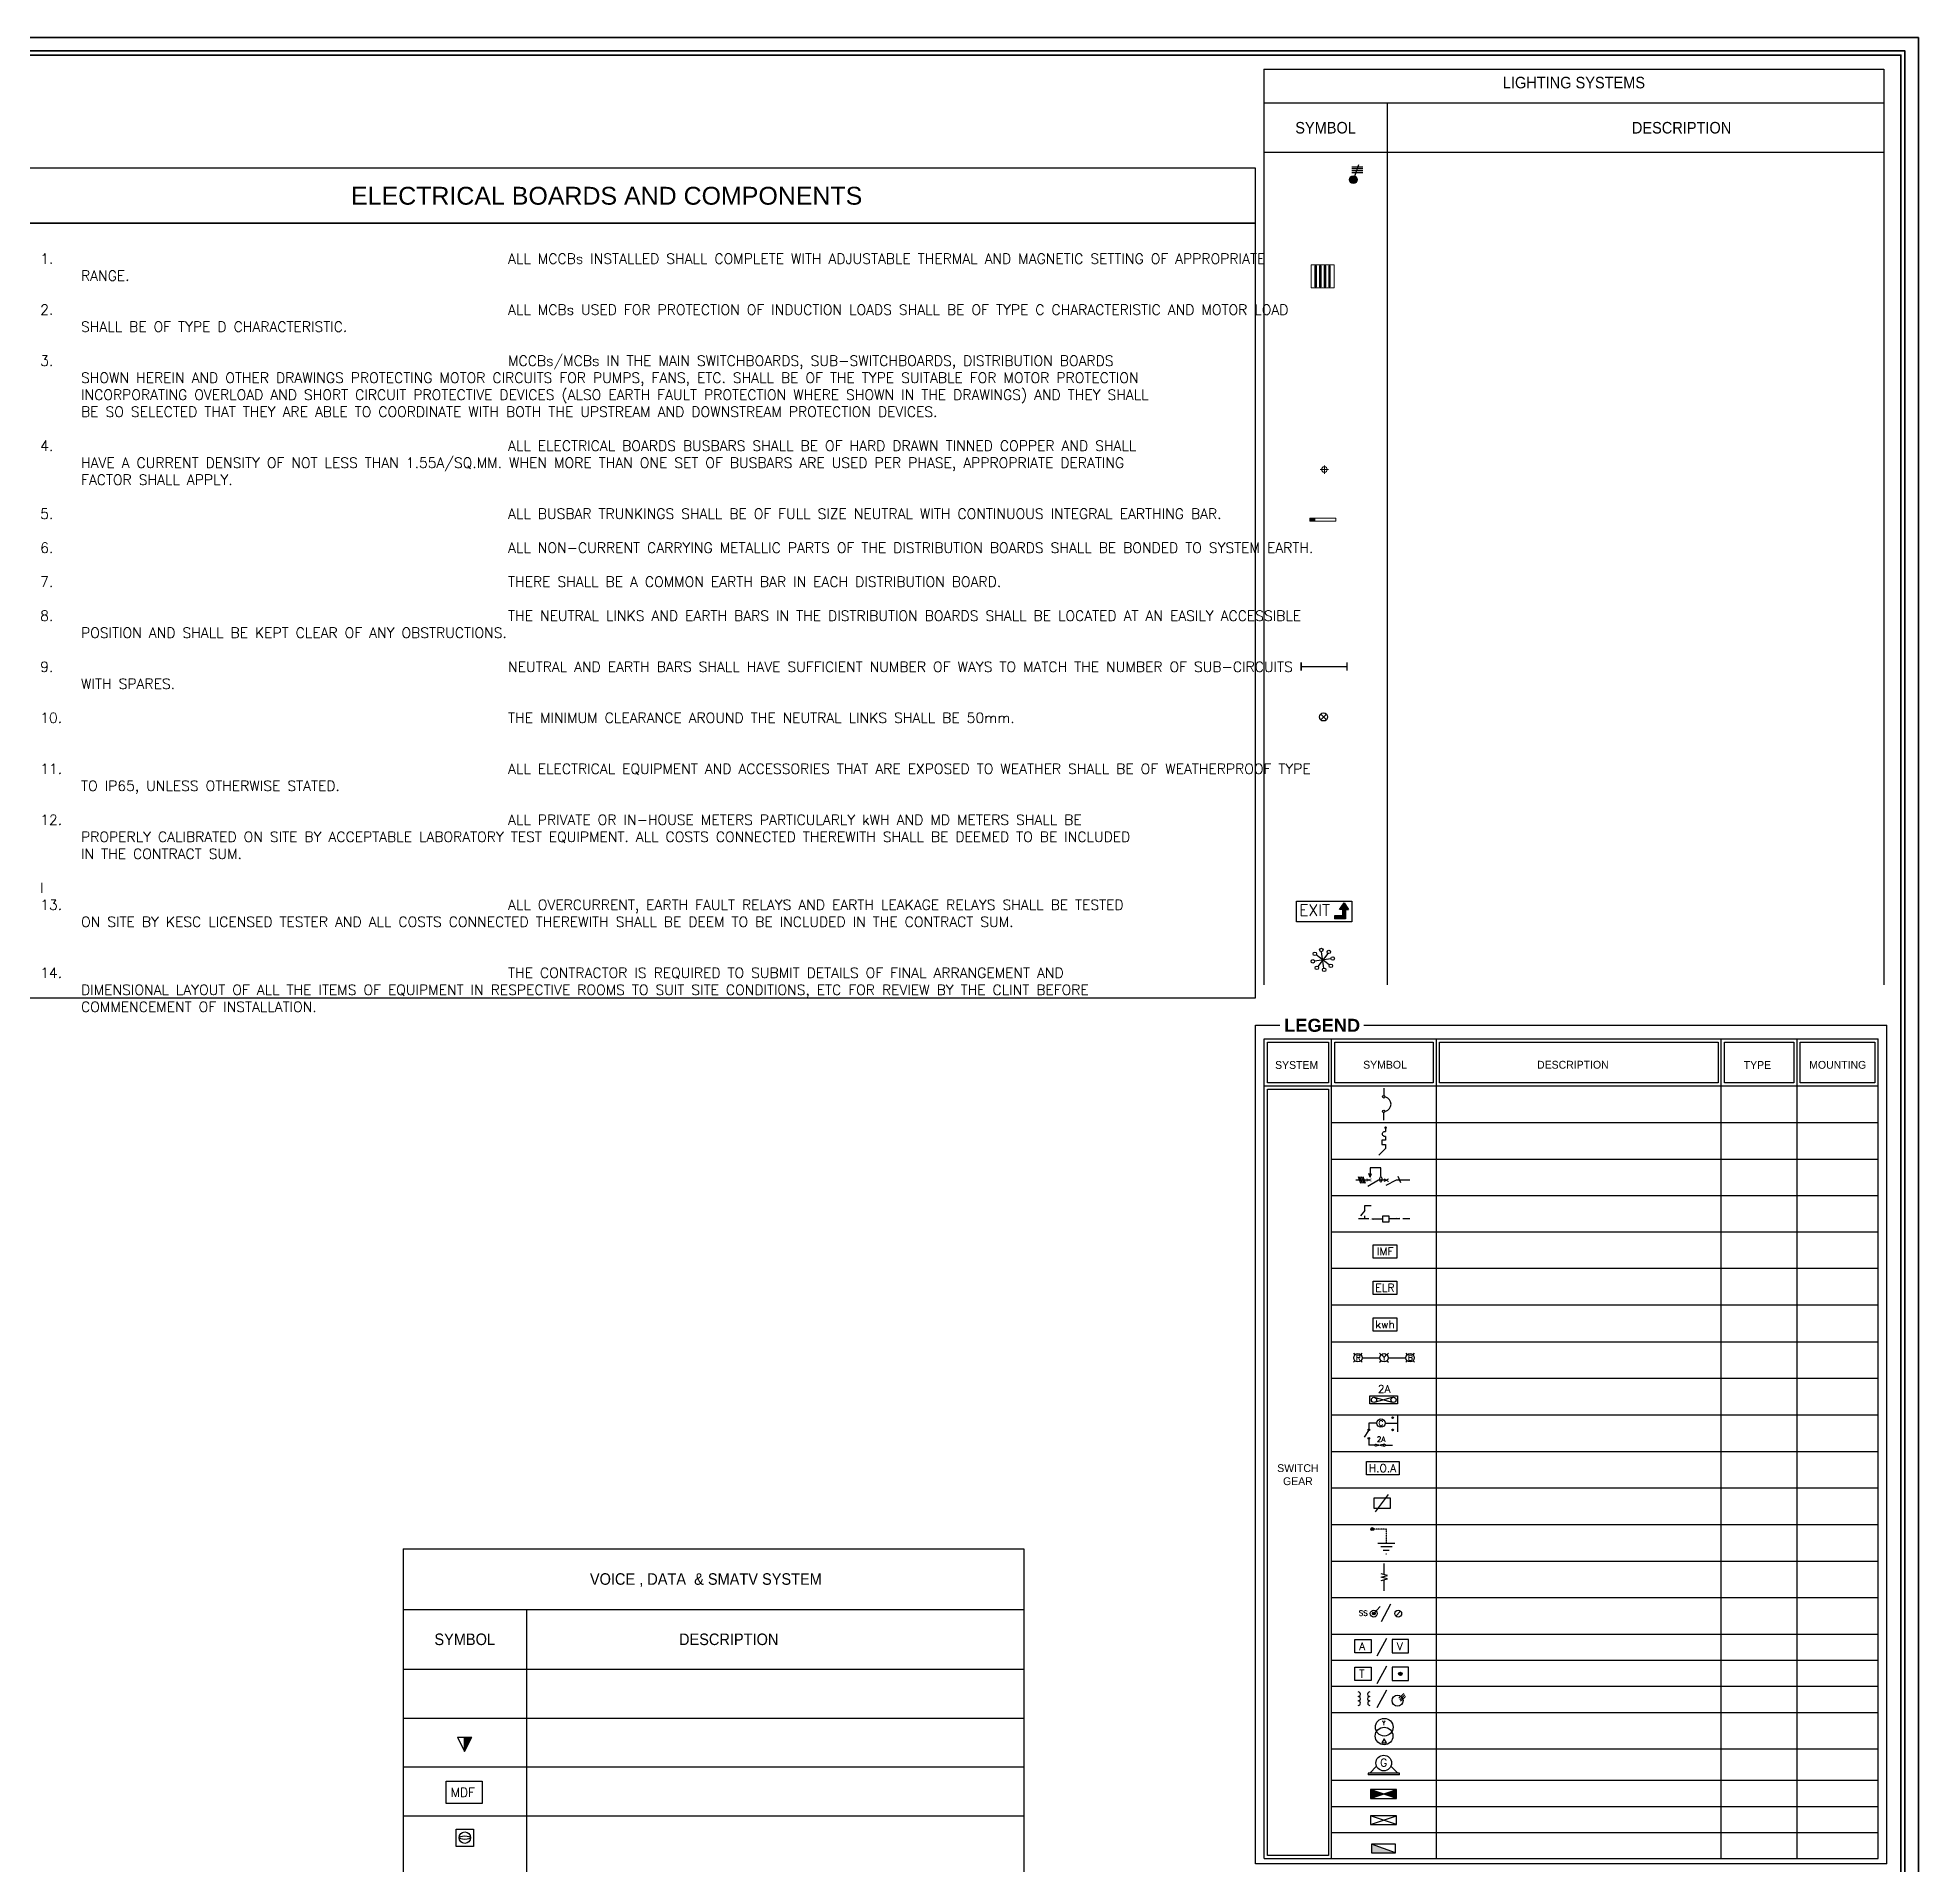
# Model space of a CAD drawing. Header units: centimetres. Extents: x -3207095 to 15275363, y -32656 to 4798027.
# Drawn here: x 671099 to 674049, y 4470317 to 4473183 of the extents above; entities that cross this region are included whole.
import ezdxf

# ---------------------------------------------------------------- set-up
doc = ezdxf.new("R2010")
doc.units = ezdxf.units.CM
doc.linetypes.add('DUZ', pattern=[500, 500])
doc.linetypes.add('HIDDEN', pattern=[0.375, 0.25, -0.125])
doc.layers.get('0').update_dxf_attribs({"color": 1, "linetype": 'DUZ'})
for name, color, linetype in [('BUSBAR', 8, 'Continuous'), ('CKT', 1, 'Continuous'), ('EL-L-LP', 22, 'Continuous'), ('EL-L-LS', 181, 'Continuous'), ('EP-TEXT', 7, 'Continuous'), ('MH-EL-P-PCAB', 162, 'Continuous'), ('MH-EL-TEL', 222, 'Continuous'), ('MH-PANEL', 123, 'Continuous'), ('MH_Text', 123, 'Continuous'), ('SMC-EL-CCTV', 33, 'Continuous'), ('SMC-EL-L-TXT', 123, 'Continuous'), ('SMC-EL-LP LIGHT', 22, 'Continuous'), ('SMC-EL-T', 222, 'Continuous'), ('SMC-EL-T-TXT', 123, 'Continuous'), ('T', 4, 'Continuous'), ('WFP-E-DB', 22, 'Continuous'), ('WFP-E-FA-TXT', 123, 'Continuous'), ('WFP-E-L-SYM', 114, 'Continuous'), ('WFP-E-L-TXT', 7, 'Continuous'), ('WFP-E-P-SYM', 140, 'Continuous')]:
    doc.layers.add(name, color=color, linetype=linetype)
for name, color, linetype, lineweight in [('DUVAR', 7, 'Continuous', 35), ('EL-L-WIR', 124, 'Continuous', 30), ('Ele', 50, 'Continuous', 15), ('iç duvar', 7, 'Continuous', 50), ('Main Bus Bar', 130, 'Continuous', 30), ('Tube Light', 2, 'Continuous', 20), ('X-FLO-BAS-FUR$0$X-FLO-0G-RCP$0$ELECT', 20, 'Continuous', 30), ('Xref', 253, 'Continuous', 13)]:
    doc.layers.add(name, color=color, linetype=linetype, lineweight=lineweight)
doc.layers.get('EL-L-WIR').off()
doc.styles.add('ARIAL', font='TXT.SHX', dxfattribs={"height": 1})
doc.styles.add('ROMANS', font='romans.shx')
doc.styles.add('SMC-2', font='GOTHIC.TTF', dxfattribs={"width": 0.9})
doc.styles.add('style21', font='arialbd.ttf')
doc.styles.add('WFP-1', font='simplex.shx')

# ---------------------------------------------------------------- blocks, each defined once
blk = doc.blocks.new('MIRRLIGHT')
at = {"lineweight": 0}
blk.add_hatch(color=256, dxfattribs=at).paths.add_polyline_path([(0.3, 0), (0.3, 0.075), (0.184, 0.075), (0.184, 0)])
for p, q in [((-0.3, 0.075), (-0.3, 0)), ((-0.3, 0.075), (0.3, 0.075)), ((-0.3, 0), (0.3, 0)), ((0.184, 0.075), (0.184, 0)), ((0.3, 0.075), (0.3, 0))]:
    blk.add_line(p, q, dxfattribs=at)
blk = doc.blocks.new('LS-1WAY-4G')
at = {"layer": 'EL-L-LS'}
blk.add_hatch(color=181, dxfattribs=at).paths.add_polyline_path([(0.092, 0.092, 1), (-0.092, 0.092, 1)])
at = {"layer": 'EL-L-LS', "color": 181}
for p, q in [((0.031, 0.178), (0.132, 0.453)), ((-0.036, 0.4), (0.223, 0.4)), ((-0.036, 0.354), (0.223, 0.354)), ((-0.036, 0.308), (0.223, 0.308)), ((-0.036, 0.263), (0.223, 0.263))]:
    blk.add_line(p, q, dxfattribs=at)
blk.add_circle((0, 0.092), 0.0917, dxfattribs=at)
blk = doc.blocks.new('ARROW 1')
at = {"layer": 'SMC-EL-CCTV', "ltscale": 3}
h = blk.add_hatch(color=256, dxfattribs=at)
h.dxf.hatch_style = 1
h.paths.add_polyline_path([(1194.3, -60.4), (1187.3, -70.5), (1191.9, -70.5), (1196.7, -70.5), (1201.3, -70.5)])
h.paths.add_polyline_path([(1196.7, -70.5), (1191.9, -70.5), (1191.9, -79.9), (1179.7, -79.9), (1179.7, -84.7), (1196.7, -84.7)])
for p, q in [((1191.9, -79.9), (1179.7, -79.9)), ((1179.7, -79.9), (1179.7, -84.7)), ((1196.7, -84.7), (1179.7, -84.7)), ((1187.3, -70.5), (1194.3, -60.4)), ((1191.9, -70.5), (1187.3, -70.5)), ((1191.9, -70.5), (1191.9, -79.9)), ((1191.9, -70.5), (1196.7, -70.5)), ((1194.3, -60.4), (1201.3, -70.5)), ((1196.7, -70.5), (1196.7, -84.7)), ((1196.7, -70.5), (1201.3, -70.5))]:
    blk.add_line(p, q, dxfattribs=at)
blk = doc.blocks.new('EEL 1')
at = {"layer": 'SMC-EL-CCTV', "ltscale": 3}
blk.add_lwpolyline([(1084.7, -60.4), (1142.3, -60.4), (1142.3, -81.9), (1084.7, -81.9)], close=True, dxfattribs=at)
at = {"layer": 'SMC-EL-CCTV', "xscale": 0.680892566144347, "yscale": 0.680892566144347, "zscale": 0.680892566144347}
blk.add_blockref('ARROW 1', (321.1, -21.1), dxfattribs=at)
at = {"layer": 'SMC-EL-L-TXT', "ltscale": 3, "insert": (1087.2, -63.7), "char_height": 12, "attachment_point": 1, "style": 'style21'}
blk.add_mtext_dynamic_manual_height_columns('{\\Fsimplex|c0;EXIT}', width=30.543, gutter_width=30, heights=[0], dxfattribs=at)
blk = doc.blocks.new('LPP')
for p, q in [((-0.078, 0.078), (0.078, -0.078)), ((0.078, 0.078), (-0.078, -0.078))]:
    blk.add_line(p, q)
blk.add_circle((0, 0), 0.11)
blk = doc.blocks.new('t4')
at = {"layer": 'Tube Light'}
for p, q in [((-8, 11.1), (-8, -11.1)), ((-8, 11.1), (-6.4, 11.1)), ((-7.7, 11.1), (-7.7, -11.1)), ((-7.7, 11.1), (-6.7, 11.1)), ((-7.4, 11.1), (-7.4, 12)), ((-7, 11.1), (-7, 12)), ((-6.7, 11.1), (-6.7, -11.1)), ((-6.4, 11.1), (-6.4, -11.1)), ((-3.2, 11.1), (-3.2, -11.1)), ((-3.2, 11.1), (-1.6, 11.1)), ((-2.9, 11.1), (-2.9, -11.1)), ((-2.9, 11.1), (-1.9, 11.1)), ((-2.6, 11.1), (-2.6, 12)), ((-2.2, 11.1), (-2.2, 12)), ((-1.9, 11.1), (-1.9, -11.1)), ((-1.6, 11.1), (-1.6, -11.1)), ((1.6, 11.1), (1.6, -11.1)), ((1.6, 11.1), (3.2, 11.1)), ((1.9, 11.1), (1.9, -11.1)), ((1.9, 11.1), (2.9, 11.1)), ((2.2, 11.1), (2.2, 12)), ((2.6, 11.1), (2.6, 12)), ((2.9, 11.1), (2.9, -11.1)), ((3.2, 11.1), (3.2, -11.1)), ((6.4, 11.1), (6.4, -11.1)), ((6.4, 11.1), (8, 11.1)), ((6.7, 11.1), (6.7, -11.1)), ((6.7, 11.1), (7.7, 11.1)), ((7, 11.1), (7, 12)), ((7.4, 11.1), (7.4, 12)), ((7.7, 11.1), (7.7, -11.1)), ((8, 11.1), (8, -11.1)), ((-8, -11.1), (-6.4, -11.1)), ((-7.4, -11.1), (-7.4, -12)), ((-7, -11.1), (-7, -12)), ((-3.2, -11.1), (-1.6, -11.1)), ((-2.6, -11.1), (-2.6, -12)), ((-2.2, -11.1), (-2.2, -12)), ((1.6, -11.1), (3.2, -11.1)), ((2.2, -11.1), (2.2, -12)), ((2.6, -11.1), (2.6, -12)), ((6.4, -11.1), (8, -11.1)), ((7, -11.1), (7, -12)), ((7.4, -11.1), (7.4, -12))]:
    blk.add_line(p, q, dxfattribs=at)
blk.add_lwpolyline([(-12, -12), (12, -12), (12, 12), (-12, 12)], close=True, dxfattribs=at)
blk = doc.blocks.new('afafda')
at = {"layer": 'Ele', "lineweight": 0}
for p, q in [((-224.5, 61152.5), (-230.5, 61152.5)), ((-227.5, 61149.5), (-227.5, 61155.5))]:
    blk.add_line(p, q, dxfattribs=at)
blk.add_circle((-227.5, 61152.5), 2, dxfattribs=at)
blk = doc.blocks.new('TCS136')
at = {"layer": 'Tube Light', "const_width": 1.5}
for points in [[(-24, 4.4), (-24, -4.4)], [(-24, 0), (24, 0)], [(24, 4.4), (24, -4.4)]]:
    blk.add_lwpolyline(points, dxfattribs=at)
blk = doc.blocks.new('X-FLO-BAS-FUR$0$X-FLO-0G-RCP$0$Schendlier')
for p, q in [((-4.5, 0), (4.5, 0)), ((-3.2, -3.2), (3.2, 3.2)), ((-3.2, 3.2), (3.2, -3.2)), ((0, -4.5), (0, 4.5))]:
    blk.add_line(p, q)
for centre in [(-5.5, 0), (-3.9, 3.9), (0, 5.5), (3.9, 3.9), (5.5, 0), (-3.9, -3.9), (0, -5.5), (3.9, -3.9)]:
    blk.add_circle(centre, 0.959)
blk = doc.blocks.new('A$Caa47e0ae')
at = {"layer": 'X-FLO-BAS-FUR$0$X-FLO-0G-RCP$0$ELECT', "xscale": 1.899121228321747, "yscale": 1.899121228321747, "zscale": 1.899121228321747, "rotation": 143.0224979171826}
blk.add_blockref('X-FLO-BAS-FUR$0$X-FLO-0G-RCP$0$Schendlier', (0, 0), dxfattribs=at)
blk = doc.blocks.new('EARTH PIT')
at = {"layer": 'Main Bus Bar'}
blk.add_hatch(color=256, dxfattribs=at).paths.add_polyline_path([(60, 0, 1), (-60, 0, 1)])
at = {"layer": 'Main Bus Bar', "linetype": 'HIDDEN', "ltscale": 15}
for p, q in [((600, 0), (50, 0)), ((600, -600), (600, 0))]:
    blk.add_line(p, q, dxfattribs=at)
at = {"layer": 'Main Bus Bar'}
for p, q in [((240, -600), (960, -600)), ((356, -750), (844, -750)), ((462, -900), (719, -900)), ((578, -1050), (603, -1050))]:
    blk.add_line(p, q, dxfattribs=at)
blk.add_circle((0, 0), 60.5, dxfattribs=at)
blk = doc.blocks.new('MCCB')
at = {"layer": 'BUSBAR', "color": 114}
for p, q in [((0, 154.6875), (-51.5625, 206.25)), ((0, 126.5625), (0, 154.6875)), ((-28.125, 121.875), (-28.125, 126.5625)), ((-28.125, 126.5625), (0, 126.5625)), ((-28.125, 93.75), (-28.125, 121.875)), ((0, 93.75), (-28.125, 93.75)), ((0, 84.375), (0, 93.75)), ((0, 65.625), (0, 84.375)), ((0, 65.625), (0, 70.3125)), ((0, 0), (0, 28.125))]:
    blk.add_line(p, q, dxfattribs=at)
at = {"layer": 'BUSBAR', "color": 114, "const_width": 9.375}
blk.add_lwpolyline([(-4.6875, 0, 1), (4.6875, 0, 1)], format="xyb", close=True, dxfattribs=at)
at = {"layer": 'BUSBAR', "color": 114}
blk.add_arc((-4.21875, 46.875), 19.21875, 77.319616506, 282.680383486, dxfattribs=at)
blk = doc.blocks.new('GUEST ROOM$0$LAN1')
blk.add_hatch(color=54).paths.add_polyline_path([(0.117, 0.234), (0, 0.234), (0, 0)])
for p, q in [((-0.117, 0.234), (0, 0)), ((-0.117, 0.234), (0.117, 0.234)), ((0, 0), (0, 0.234)), ((0, 0), (0.117, 0.234))]:
    blk.add_line(p, q)
blk = doc.blocks.new('MDF')
at = {"color": 91}
blk.add_lwpolyline([(-0.338, 0.423), (0.338, 0.423), (0.338, 0), (-0.338, 0)], close=True, dxfattribs=at)
at = {"layer": 'SMC-EL-T-TXT', "style": 'ROMANS'}
blk.add_text('MDF', height=0.1688, dxfattribs=at).set_placement((-0.254, 0.129))
blk = doc.blocks.new('DOME CAMERA')
blk.add_lwpolyline([(-0.213, 0.213), (0.213, 0.213), (0.213, -0.213), (-0.213, -0.213)], close=True)
blk.add_circle((0, 0), 0.14)
blk.add_ellipse((0, 0), major_axis=(0.14, 0), ratio=0.304314)

msp = doc.modelspace()

# ---------------------------------------------------------------- hatches: boundary and pattern name
at = {"layer": 'WFP-E-DB'}
for points in [[(673210.08, 4470427.49), (673189.62, 4470434.4), (673189.62, 4470420.57)], [(673230.53, 4470434.4), (673210.08, 4470427.49), (673230.53, 4470420.57)], [(673191.4, 4470348.98), (673191.4, 4470335.16), (673228.75, 4470335.16)]]:
    msp.add_hatch(color=256, dxfattribs=at).paths.add_polyline_path(points)
at = {"layer": 'WFP-E-L-SYM'}
msp.add_hatch(color=256, dxfattribs=at).paths.add_polyline_path([(673196.94, 4470710.62, 1), (673192.56, 4470710.62, 1)])
at = {"layer": 'WFP-E-P-SYM'}
msp.add_hatch(color=256, dxfattribs=at).paths.add_polyline_path([(673239.12, 4470615.94, 1), (673233.77, 4470615.94, 1)])

# ---------------------------------------------------------------- linework, layer by layer
at = {"layer": 'CKT', "linetype": 'Continuous'}
for p, q in [((673188.97, 4471395.37, -30.67), (673186.77, 4471401.08, -253.99)), ((673205.74, 4471409.91, -63.28), (673188.97, 4471409.91, -30.67)), ((673188.97, 4471409.91, -30.67), (673188.97, 4471395.37, -30.67)), ((673188.97, 4471395.37, -30.67), (673191.18, 4471401.08, -253.99)), ((673205.74, 4471396.01, -63.28), (673205.74, 4471409.91, -63.28)), ((673170.17, 4471396.09, -21.24), (673174.1, 4471385.96, -21.24)), ((673172.57, 4471396.09, -21.24), (673176.5, 4471385.96, -21.24)), ((673174.96, 4471396.09, -21.24), (673178.9, 4471385.96, -21.24)), ((673177.36, 4471396.09, -21.24), (673181.29, 4471385.96, -21.24)), ((673232.54, 4471396.71, -0.14), (673236.47, 4471386.57, -0.14))]:
    msp.add_line(p, q, dxfattribs=at)
msp.add_ellipse((673205.74, 4471391.71, -63.28), major_axis=(0, 4.29), ratio=0.3845618, dxfattribs=at)
at = {"layer": 'DUVAR'}
for points in [[(666848.98, 4473182.78), (674048.98, 4473182.78), (674048.98, 4468382.78), (666848.98, 4468382.78)], [(666869.98, 4473161.78), (674027.98, 4473161.78), (674027.98, 4468403.78), (666869.98, 4468403.78)], [(666876.28, 4473155.48), (674021.68, 4473155.48), (674021.68, 4468410.08), (666876.28, 4468410.08)]]:
    msp.add_lwpolyline(points, close=True, dxfattribs=at)
at = {"layer": 'iç duvar', "color": 7, "lineweight": 18}
msp.add_line((674048.98, 4473182.78), (674048.98, 4468382.78), dxfattribs=at)
at = {"layer": 'MH-PANEL'}
for p, q in [((673022.5, 4473133.2), (673022.5, 4471697.12)), ((673022.5, 4473133.2), (673994.94, 4473133.2)), ((673994.94, 4473133.2), (673994.94, 4471697.12)), ((673994.94, 4473079.69), (673022.5, 4473079.69)), ((673215.79, 4473079.69), (673215.79, 4471697.12)), ((673022.5, 4473002.88), (673994.94, 4473002.88)), ((673009.16, 4470317.97), (673009.16, 4471633.76)), ((673009.16, 4471633.76), (673047.35, 4471633.76)), ((673022.89, 4471612.05), (673985.69, 4471612.05)), ((673022.89, 4470326.22), (673022.89, 4471612.05)), ((673128.52, 4470326.22), (673128.52, 4471612.05)), ((673178.97, 4471633.76), (673999.42, 4471633.76)), ((673293.07, 4470326.22), (673293.07, 4471612.05)), ((673739.84, 4470326.22), (673739.84, 4471612.05)), ((673858.71, 4470326.22), (673858.71, 4471612.05)), ((673985.69, 4470326.22), (673985.69, 4471612.05)), ((673999.42, 4470317.97), (673999.42, 4471633.76)), ((673022.89, 4471538.34), (673985.69, 4471538.34)), ((671672.27, 4470811.97), (671672.27, 4470162.72)), ((671672.27, 4470811.97), (672645.76, 4470811.97)), ((672645.76, 4470811.97), (672645.76, 4470162.72)), ((672645.76, 4470716.65), (671672.27, 4470716.65)), ((671865.56, 4470716.65), (671865.56, 4470162.72)), ((671672.27, 4470623.57), (672645.76, 4470623.57)), ((671672.27, 4470546.76), (672645.76, 4470546.76)), ((671672.27, 4470469.95), (672645.76, 4470469.95)), ((671672.27, 4470393.15), (672645.76, 4470393.15)), ((673999.42, 4470317.97), (673009.16, 4470317.97))]:
    msp.add_line(p, q, dxfattribs=at)
for points in [[(673027.88, 4471607.05), (673123.52, 4471607.05), (673123.52, 4471543.33), (673027.88, 4471543.33)], [(673133.51, 4471607.05), (673288.08, 4471607.05), (673288.08, 4471543.33), (673133.51, 4471543.33)], [(673298.07, 4471607.05), (673734.84, 4471607.05), (673734.84, 4471543.33), (673298.07, 4471543.33)], [(673744.83, 4471607.05), (673853.71, 4471607.05), (673853.71, 4471543.33), (673744.83, 4471543.33)], [(673863.7, 4471607.05), (673980.69, 4471607.05), (673980.69, 4471543.33), (673863.7, 4471543.33)], [(673123.52, 4470331.21), (673027.88, 4470331.21), (673027.88, 4471533.34), (673123.52, 4471533.34)]]:
    msp.add_lwpolyline(points, close=True, dxfattribs=at)
for points in [[(673128.52, 4471481.01), (673985.69, 4471481.01)], [(673128.52, 4471423.68), (673985.69, 4471423.68)], [(673128.52, 4471366.35), (673985.69, 4471366.35)], [(673985.69, 4471309.02), (673128.52, 4471309.02)], [(673985.69, 4471251.69), (673128.52, 4471251.69)], [(673985.69, 4471194.36), (673128.52, 4471194.36)], [(673128.52, 4471137.03), (673985.69, 4471137.03)], [(673128.52, 4471079.7), (673985.69, 4471079.7)], [(673128.52, 4471022.37), (673985.69, 4471022.37)], [(673128.52, 4470965.04), (673985.69, 4470965.04)], [(673128.52, 4470907.71), (673985.69, 4470907.71)], [(673128.52, 4470850.38), (673985.69, 4470850.38)], [(673128.52, 4470793.05), (673985.69, 4470793.05)], [(673128.52, 4470735.72), (673985.69, 4470735.72)], [(673128.52, 4470678.39), (673985.69, 4470678.39)], [(673128.52, 4470637.44), (673985.69, 4470637.44)], [(673128.52, 4470596.49), (673985.69, 4470596.49)], [(673128.52, 4470555.54), (673985.69, 4470555.54)], [(673128.52, 4470498.21), (673985.69, 4470498.21)], [(673128.52, 4470449.07), (673985.69, 4470449.07)], [(673128.52, 4470408.12), (673985.69, 4470408.12)], [(673128.52, 4470367.17), (673985.69, 4470367.17)], [(673022.89, 4470326.22), (673985.69, 4470326.22)]]:
    msp.add_lwpolyline(points, dxfattribs=at)
at = {"layer": 'MH_Text', "color": 34}
for points in [[(673008.73, 4472891.68), (671057.21, 4472891.68), (671057.21, 4472978.53), (673008.73, 4472978.53)], [(671057.21, 4472891.68), (673008.73, 4472891.68), (673008.73, 4471676.2), (671057.21, 4471676.2)]]:
    msp.add_lwpolyline(points, close=True, dxfattribs=at)
at = {"layer": 'T'}
for p, q in [((673162.89, 4471118.88), (673165.21, 4471116.56)), ((673162.89, 4471104.98), (673165.21, 4471107.3)), ((673174.48, 4471116.56), (673176.79, 4471118.88)), ((673174.48, 4471107.3), (673176.79, 4471104.98)), ((673176.4, 4471111.93), (673204.24, 4471111.93)), ((673203.84, 4471118.88), (673206.16, 4471116.56)), ((673203.84, 4471104.98), (673206.16, 4471107.3)), ((673215.43, 4471116.56), (673217.74, 4471118.88)), ((673215.43, 4471107.3), (673217.74, 4471104.98)), ((673217.35, 4471111.93), (673245.19, 4471111.93)), ((673244.79, 4471118.88), (673247.11, 4471116.56)), ((673244.79, 4471104.98), (673247.11, 4471107.3)), ((673256.38, 4471116.56), (673258.69, 4471118.88)), ((673256.38, 4471107.3), (673258.69, 4471104.98)), ((673196.98, 4471049.46), (673223.82, 4471042.3)), ((673223.82, 4471049.46), (673196.98, 4471042.3)), ((673197.95, 4470976.38), (673211.51, 4470973.36)), ((673211.51, 4470976.38), (673197.95, 4470973.36))]:
    msp.add_line(p, q, dxfattribs=at)
msp.add_lwpolyline([(673188.76, 4471052.19), (673232.05, 4471052.19), (673232.05, 4471039.57), (673188.76, 4471039.57)], close=True, dxfattribs=at)
for centre, radius in [((673169.84, 4471111.93), 6.55), ((673210.79, 4471111.93), 6.55), ((673251.74, 4471111.93), 6.55), ((673195.07, 4471045.88), 4.06), ((673225.73, 4471045.88), 4.06), ((673206.08, 4471009.4), 6.55), ((673197.95, 4470974.87), 1.51), ((673211.51, 4470974.87), 1.51)]:
    msp.add_circle(centre, radius, dxfattribs=at)
at = {"layer": 'WFP-E-DB'}
for p, q in [((673189.62, 4470420.57), (673230.53, 4470434.4)), ((673230.53, 4470420.57), (673189.62, 4470434.4)), ((673189.62, 4470379.62), (673230.53, 4470393.45)), ((673230.53, 4470379.62), (673189.62, 4470393.45)), ((673228.75, 4470335.16), (673191.4, 4470348.98))]:
    msp.add_line(p, q, dxfattribs=at)
for points in [[(673230.53, 4470434.4), (673189.62, 4470434.4), (673189.62, 4470420.57), (673230.53, 4470420.57)], [(673230.53, 4470393.45), (673189.62, 4470393.45), (673189.62, 4470379.62), (673230.53, 4470379.62)], [(673228.75, 4470348.98), (673191.4, 4470348.98), (673191.4, 4470335.16), (673228.75, 4470335.16)]]:
    msp.add_lwpolyline(points, close=True, dxfattribs=at)
at = {"layer": 'WFP-E-L-SYM'}
for p, q in [((673210.4, 4471534.94), (673210.4, 4471523.15)), ((673210.4, 4471484.73), (673210.4, 4471496.52)), ((673166.87, 4471391.02, 0.24), (673185.08, 4471391.02, 0.24)), ((673185.61, 4471381.2, -64.99), (673201.91, 4471391.1, -64.99)), ((673201.91, 4471391.1, -64.99), (673212.59, 4471391.1, -64.99)), ((673213.93, 4471382.39), (673230.23, 4471391.1)), ((673230.23, 4471391.1), (673251.49, 4471391.1)), ((673180.74, 4471343), (673173.93, 4471334.28)), ((673180.74, 4471343), (673180.74, 4471350.77)), ((673180.74, 4471350.77), (673190.45, 4471350.77)), ((673187.22, 4471329.58), (673170.64, 4471329.58)), ((673180.74, 4471329.58), (673180.74, 4471334.28)), ((673191.93, 4471329.58), (673209.03, 4471329.58)), ((673235.55, 4471329.58), (673218.46, 4471329.58)), ((673251.09, 4471329.58), (673240.26, 4471329.58)), ((673231.76, 4471020.79), (673231.76, 4470995.78)), ((673186.36, 4470997.85), (673179.6, 4470987.11)), ((673199.53, 4471009.4), (673186.99, 4471009.4)), ((673186.99, 4471009.4), (673186.99, 4471000.02)), ((673212.64, 4471009.4), (673231.76, 4471009.4)), ((673186.99, 4470984.25), (673186.99, 4470974.87)), ((673196.44, 4470974.87), (673186.99, 4470974.87)), ((673213.02, 4470974.87), (673224.34, 4470974.87)), ((673217.38, 4470897.38), (673196.72, 4470870.43)), ((673210.81, 4470771.76), (673210.81, 4470789.16)), ((673216.28, 4470770.3), (673206.48, 4470772.93)), ((673206.48, 4470767.67), (673216.28, 4470770.3)), ((673216.28, 4470765.05), (673206.48, 4470767.67)), ((673206.48, 4470762.42), (673216.28, 4470765.05)), ((673210.81, 4470746.19), (673210.81, 4470763.58)), ((673194.75, 4470710.62), (673204.87, 4470721.81)), ((673229.25, 4470706.79), (673236.9, 4470714.45)), ((673234.27, 4470577.76), (673242.16, 4470585.27)), ((673235.38, 4470575.37), (673243.27, 4470582.88)), ((673236.49, 4470572.97), (673244.38, 4470580.48))]:
    msp.add_line(p, q, dxfattribs=at)
at = {"layer": 'WFP-E-L-SYM', "const_width": 0.0133}
for points in [[(673197.96, 4471334.44), (673187.22, 4471329.58), (673197.96, 4471324.71)], [(673202.67, 4471334.44), (673191.93, 4471329.58), (673202.67, 4471324.71)], [(673224.81, 4471334.44), (673235.55, 4471329.58), (673224.81, 4471324.71)], [(673229.52, 4471334.44), (673240.26, 4471329.58), (673229.52, 4471324.71)]]:
    msp.add_lwpolyline(points, dxfattribs=at)
at = {"layer": 'WFP-E-L-SYM'}
for points in [[(673218.46, 4471334.44), (673218.46, 4471324.71), (673209.03, 4471324.71), (673209.03, 4471334.44)], [(673195.21, 4470892.27), (673220.4, 4470892.27), (673220.4, 4470875.34), (673195.21, 4470875.34)]]:
    msp.add_lwpolyline(points, close=True, dxfattribs=at)
for centre, radius in [((673210.4, 4471521.25), 1.9), ((673210.4, 4471498.42), 1.9), ((673224.23, 4471017.81), 1.24), ((673186.99, 4470998.84), 1.18), ((673186.99, 4470985.43), 1.18), ((673224.23, 4470998.76), 1.24), ((673194.75, 4470710.62), 5.41), ((673194.75, 4470710.62), 2.19), ((673233.07, 4470710.62), 5.41), ((673232, 4470574.04), 8.6)]:
    msp.add_circle(centre, radius, dxfattribs=at)
for centre, radius, start, end in [((673210.4, 4471509.83), 11.41, 285.46601, 74.53399), ((673170.32, 4470584.11), 3.53, 268.98904, 91.01096), ((673170.27, 4470577.06), 3.53, 269.74727, 90.25273), ((673170.26, 4470570), 3.53, 270, 90), ((673188.65, 4470584.11), 3.53, 88.98904, 271.01096), ((673188.7, 4470577.06), 3.53, 89.74727, 270.25273), ((673188.72, 4470570), 3.53, 90, 270)]:
    msp.add_arc(centre, radius, start, end, dxfattribs=at)
at = {"layer": 'WFP-E-P-SYM'}
for p, q in [((673221.08, 4470725.42), (673206.12, 4470697.71)), ((673214.72, 4470671.42), (673199.77, 4470643.71)), ((673214.72, 4470628.12), (673199.77, 4470600.41)), ((673214.72, 4470590.3), (673199.77, 4470562.59)), ((673234.95, 4470460.22), (673185.86, 4470460.22)), ((673185.86, 4470460.22), (673185.86, 4470457.77)), ((673234.95, 4470457.77), (673185.86, 4470457.77)), ((673188.31, 4470460.22), (673199.17, 4470471.24)), ((673232.49, 4470460.22), (673221.64, 4470471.24)), ((673234.95, 4470457.77), (673234.95, 4470460.22))]:
    msp.add_line(p, q, dxfattribs=at)
for points in [[(673193.58, 4471289.19), (673230.87, 4471289.19), (673230.87, 4471268.29), (673193.58, 4471268.29)], [(673193.58, 4471231.86), (673230.87, 4471231.86), (673230.87, 4471210.96), (673193.58, 4471210.96)], [(673193.58, 4471174.53), (673230.87, 4471174.53), (673230.87, 4471153.63), (673193.58, 4471153.63)], [(673183.34, 4470948.97), (673234.6, 4470948.97), (673234.6, 4470928.07), (673183.34, 4470928.07)], [(673165.23, 4470669.7), (673190.86, 4470669.7), (673190.86, 4470648.79), (673165.23, 4470648.79)], [(673249.26, 4470669.7), (673223.64, 4470669.7), (673223.64, 4470648.79), (673249.26, 4470648.79)], [(673165.23, 4470626.4), (673190.86, 4470626.4), (673190.86, 4470605.49), (673165.23, 4470605.49)], [(673249.26, 4470626.4), (673223.64, 4470626.4), (673223.64, 4470605.49), (673249.26, 4470605.49)], [(673211, 4470514), (673207.29, 4470507.59), (673214.7, 4470507.59)]]:
    msp.add_lwpolyline(points, close=True, dxfattribs=at)
for centre, radius in [((673236.45, 4470615.94), 2.68), ((673211.2, 4470532.39), 13.85), ((673211, 4470518.55), 13.85), ((673210.4, 4470476.18), 12.27)]:
    msp.add_circle(centre, radius, dxfattribs=at)

# ---------------------------------------------------------------- block references
at = {"layer": 'EL-L-LP', "xscale": 68.40000007856725, "yscale": 68.40000007856725, "zscale": 68.40000007856725, "rotation": 180.0000000000298}
msp.add_blockref('MIRRLIGHT', (673114.78, 4472429.17), dxfattribs=at)
at = {"layer": 'EL-L-WIR', "xscale": 66.35520000000088, "yscale": 66.35520000000088, "zscale": 66.35520000000088}
msp.add_blockref('LS-1WAY-4G', (673162.73, 4472953.76), dxfattribs=at)
at = {"layer": 'Ele', "lineweight": 0, "xscale": -2.172920707930087, "yscale": 2.172920707930086, "zscale": 2.172920707930086, "rotation": 2.465719868283145e-06}
msp.add_blockref('afafda', (672622.98, 4339625.7), dxfattribs=at)
at = {"layer": 'Main Bus Bar', "xscale": 0.03685499999618003, "yscale": 0.03685499999618003, "zscale": 0.03685499999618003}
msp.add_blockref('EARTH PIT', (673192.47, 4470843.25), dxfattribs=at)
at = {"layer": 'MH-EL-P-PCAB', "xscale": -0.20971510556461, "yscale": 0.20971510559536, "zscale": 0.2097151056, "rotation": 180}
msp.add_blockref('MCCB', (673213.31, 4471472.8), dxfattribs=at)
at = {"layer": 'MH-EL-TEL', "xscale": 96.03359999999975, "yscale": 96.03359999999975, "zscale": 96.03359999999975}
msp.add_blockref('GUEST ROOM$0$LAN1', (671768.61, 4470494.28), dxfattribs=at)
at = {"layer": 'SMC-EL-CCTV'}
for name, p, xscale, yscale, zscale in [('EEL 1', (671446.74, 4471918.61), 1.5, 1.5, 1.5), ('DOME CAMERA', (671769.02, 4470359), 64.125, 64.125, 64.125)]:
    msp.add_blockref(name, p, dxfattribs=dict(at, xscale=xscale, yscale=yscale, zscale=zscale))
at = {"layer": 'SMC-EL-LP LIGHT', "xscale": 57, "yscale": 57, "zscale": 57}
msp.add_blockref('LPP', (673115.96, 4472117.06), dxfattribs=at)
at = {"layer": 'SMC-EL-T', "xscale": 83.36249999999973, "yscale": 83.36249999999973, "zscale": 83.36249999999973}
msp.add_blockref('MDF', (671768.18, 4470412.47), dxfattribs=at)
at = {"layer": 'Tube Light', "linetype": 'Continuous', "xscale": 1.5, "yscale": 1.5, "zscale": 1.5}
msp.add_blockref('t4', (673114.52, 4472808.27), dxfattribs=at)
at = {"layer": 'Tube Light', "linetype": 'Continuous', "xscale": 1.5, "yscale": 1.5, "zscale": 1.5, "rotation": 180}
msp.add_blockref('TCS136', (673116.85, 4472196.17), dxfattribs=at)
at = {"layer": 'Xref', "xscale": 1.5, "yscale": 1.5, "zscale": 1.5}
msp.add_blockref('A$Caa47e0ae', (673114.8, 4471736.03), dxfattribs=at)

# ---------------------------------------------------------------- texts
at = {"layer": 'CKT', "linetype": 'Continuous', "style": 'ROMANS'}
for p in [(673190.45, 4471387.94, 219.68), (673217.82, 4471387.62, -0.14)]:
    msp.add_text('X', height=6.51, rotation=90, dxfattribs=at).set_placement(p)
at = {"layer": 'EP-TEXT', "color": 123, "insert": (671103.08, 4472843.96), "char_height": 16, "width": 1884.5568, "attachment_point": 1, "style": 'WFP-1'}
msp.add_mtext('\\pxi-4,l4,t45.862;1.^IALL MCCBs INSTALLED SHALL COMPLETE WITH ADJUSTABLE THERMAL AND MAGNETIC SETTING OF APPROPRIATE RANGE.\\P\\P2.^IALL MCBs USED FOR PROTECTION OF INDUCTION LOADS SHALL BE OF TYPE C CHARACTERISTIC AND MOTOR LOAD SHALL BE OF TYPE D CHARACTERISTIC.\\P\\P3.^IMCCBs/MCBs IN THE MAIN SWITCHBOARDS, SUB-SWITCHBOARDS, DISTRIBUTION BOARDS SHOWN HEREIN AND OTHER DRAWINGS PROTECTING MOTOR CIRCUITS FOR PUMPS, FANS, ETC. SHALL BE OF THE TYPE SUITABLE FOR MOTOR PROTECTION INCORPORATING OVERLOAD AND SHORT CIRCUIT PROTECTIVE DEVICES (ALSO EARTH FAULT PROTECTION WHERE SHOWN IN THE DRAWINGS) AND THEY SHALL BE SO SELECTED THAT THEY ARE ABLE TO COORDINATE WITH BOTH THE UPSTREAM AND DOWNSTREAM PROTECTION DEVICES.\\P\\P4.^IALL ELECTRICAL BOARDS BUSBARS SHALL BE OF HARD DRAWN TINNED COPPER AND SHALL HAVE A CURRENT DENSITY OF NOT LESS THAN 1.55A/SQ.MM. WHEN MORE THAN ONE SET OF BUSBARS ARE USED PER PHASE, APPROPRIATE DERATING FACTOR SHALL APPLY. \\P\\P5.^IALL BUSBAR TRUNKINGS SHALL BE OF FULL SIZE NEUTRAL WITH CONTINUOUS INTEGRAL EARTHING BAR.\\P\\P6.^IALL NON-CURRENT CARRYING METALLIC PARTS OF THE DISTRIBUTION BOARDS SHALL BE BONDED TO SYSTEM EARTH.\\P\\P7.^ITHERE SHALL BE A COMMON EARTH BAR IN EACH DISTRIBUTION BOARD.\\P\\P8.^ITHE NEUTRAL LINKS AND EARTH BARS IN THE DISTRIBUTION BOARDS SHALL BE LOCATED AT AN EASILY ACCESSIBLE POSITION AND SHALL BE KEPT CLEAR OF ANY OBSTRUCTIONS.\\P\\P9.^INEUTRAL AND EARTH BARS SHALL HAVE SUFFICIENT NUMBER OF WAYS TO MATCH THE NUMBER OF SUB-CIRCUITS WITH SPARES.\\P\\P10.^ITHE MINIMUM CLEARANCE AROUND THE NEUTRAL LINKS SHALL BE 50mm.\\P\\P\\P11.^IALL ELECTRICAL EQUIPMENT AND ACCESSORIES THAT ARE EXPOSED TO WEATHER SHALL BE OF WEATHERPROOF TYPE TO IP65, UNLESS OTHERWISE STATED.\\P\\P12.^IALL PRIVATE OR IN-HOUSE METERS PARTICULARLY kWH AND MD METERS SHALL BE PROPERLY CALIBRATED ON SITE BY ACCEPTABLE LABORATORY TEST EQUIPMENT. ALL COSTS CONNECTED THEREWITH SHALL BE DEEMED TO BE INCLUDED IN THE CONTRACT SUM.\\P\\PI\\P13.^IALL OVERCURRENT, EARTH FAULT RELAYS AND EARTH LEAKAGE RELAYS SHALL BE TESTED ON SITE BY KESC LICENSED TESTER AND ALL COSTS CONNECTED THEREWITH SHALL BE DEEM TO BE INCLUDED IN THE CONTRACT SUM.\\P\\P\\P14.^ITHE CONTRACTOR IS REQUIRED TO SUBMIT DETAILS OF FINAL ARRANGEMENT AND DIMENSIONAL LAYOUT OF ALL THE ITEMS OF EQUIPMENT IN RESPECTIVE ROOMS TO SUIT SITE CONDITIONS, ETC FOR REVIEW BY THE CLINT BEFORE COMMENCEMENT OF INSTALLATION.', dxfattribs=at)
at = {"layer": 'MH_Text', "attachment_point": 5, "style": 'SMC-2'}
for s, insert, char_height in [('{\\fArial|b0|i0|c0|p34;LIGHTING SYSTEMS}', (673508.72, 4473112.12), 18.144), ('{\\fArial|b0|i0|c0|p34;SYMBOL}', (673119.14, 4473041.29), 18.144), ('{\\fArial|b0|i0|c0|p34;DESCRIPTION}', (673677.55, 4473041.29), 18.144), ('{\\fArial|b0|i0|c0|p34;\\W1;ELECTRICAL BOARDS AND COMPONENTS}', (671991.56, 4472934.51), 28), ('{\\fArial|b0|i0|c0|p34;VOICE , DATA  & SMATV SYSTEM}', (672147.13, 4470763.13), 18.144), ('{\\fArial|b0|i0|c0|p34;SYMBOL}', (671768.91, 4470670.11), 18.144), ('{\\fArial|b0|i0|c0|p34;DESCRIPTION}', (672182.95, 4470670.11), 18.144)]:
    msp.add_mtext(s, dxfattribs=dict(at, insert=insert, char_height=char_height))
at = {"layer": 'WFP-E-FA-TXT', "ltscale": 5, "insert": (673054.18, 4471643.66), "char_height": 20.475, "width": 117.9709, "attachment_point": 1, "style": 'WFP-1'}
msp.add_mtext('\\pxt622.71;{\\fArial|b1|i0|c0|p34;LEGEND}', dxfattribs=at)
at = {"layer": 'WFP-E-L-TXT', "ltscale": 5, "char_height": 12.285}
for s, insert, width, attachment_point in [('SYSTEM', (673040.01, 4471564.81), 66.2278, 7), ('SWITCH\\PGEAR', (673075.71, 4470911.94), 101.7886, 8)]:
    msp.add_mtext(s, dxfattribs=dict(at, insert=insert, width=width, attachment_point=attachment_point))
at = {"layer": 'WFP-E-L-TXT', "char_height": 12.285, "attachment_point": 1}
for s, insert, width in [('SYMBOL', (673178.17, 4471577.68), 41.769), ('DESCRIPTION', (673450.93, 4471577.68), 113.0279), ('TYPE', (673775.06, 4471577.34), 42.2428), ('MOUNTING', (673877.74, 4471577.54), 89.6279)]:
    msp.add_mtext(s, dxfattribs=dict(at, insert=insert, width=width))
at = {"layer": 'WFP-E-P-SYM', "style": 'ROMANS', "width": 0.8}
msp.add_text('Y', height=6.4, dxfattribs=at).set_placement((673208.43, 4470535.77))
at = {"layer": 'WFP-E-P-SYM', "attachment_point": 1, "style": 'ARIAL'}
for s, insert, char_height, width in [('IMF', (673199.36, 4471285.09), 12.285, 28.643), ('ELR', (673197.15, 4471227.76), 12.285, 28.643), ('kwh', (673197.15, 4471170.43), 12.285, 28.643), ('R', (673166.69, 4471116.03), 8.19, 8.1993), ('Y', (673207.64, 4471116.03), 8.19, 8.1993), ('B', (673248.59, 4471116.03), 8.19, 8.1993), ('2A', (673201.14, 4471069), 12.285, 21.1146), ('2A', (673199.57, 4470988.19), 8.19, 8.1993), ('C', (673202.23, 4471013.5), 8.19, 8.1993), ('H.O.A', (673186.91, 4470944.87), 12.285, 46.8494), ('SS', (673171.31, 4470715.4), 8.19, 14.7468), ('A', (673171.91, 4470665.4), 12.29, 11.6201), ('V', (673230.97, 4470665.4), 12.29, 11.6201), ('T', (673171.91, 4470622.1), 12.29, 11.6201), ('G', (673204.71, 4470482.82), 12.29, 11.6201)]:
    msp.add_mtext(s, dxfattribs=dict(at, insert=insert, char_height=char_height, width=width))

doc.saveas('drawing.dxf')
